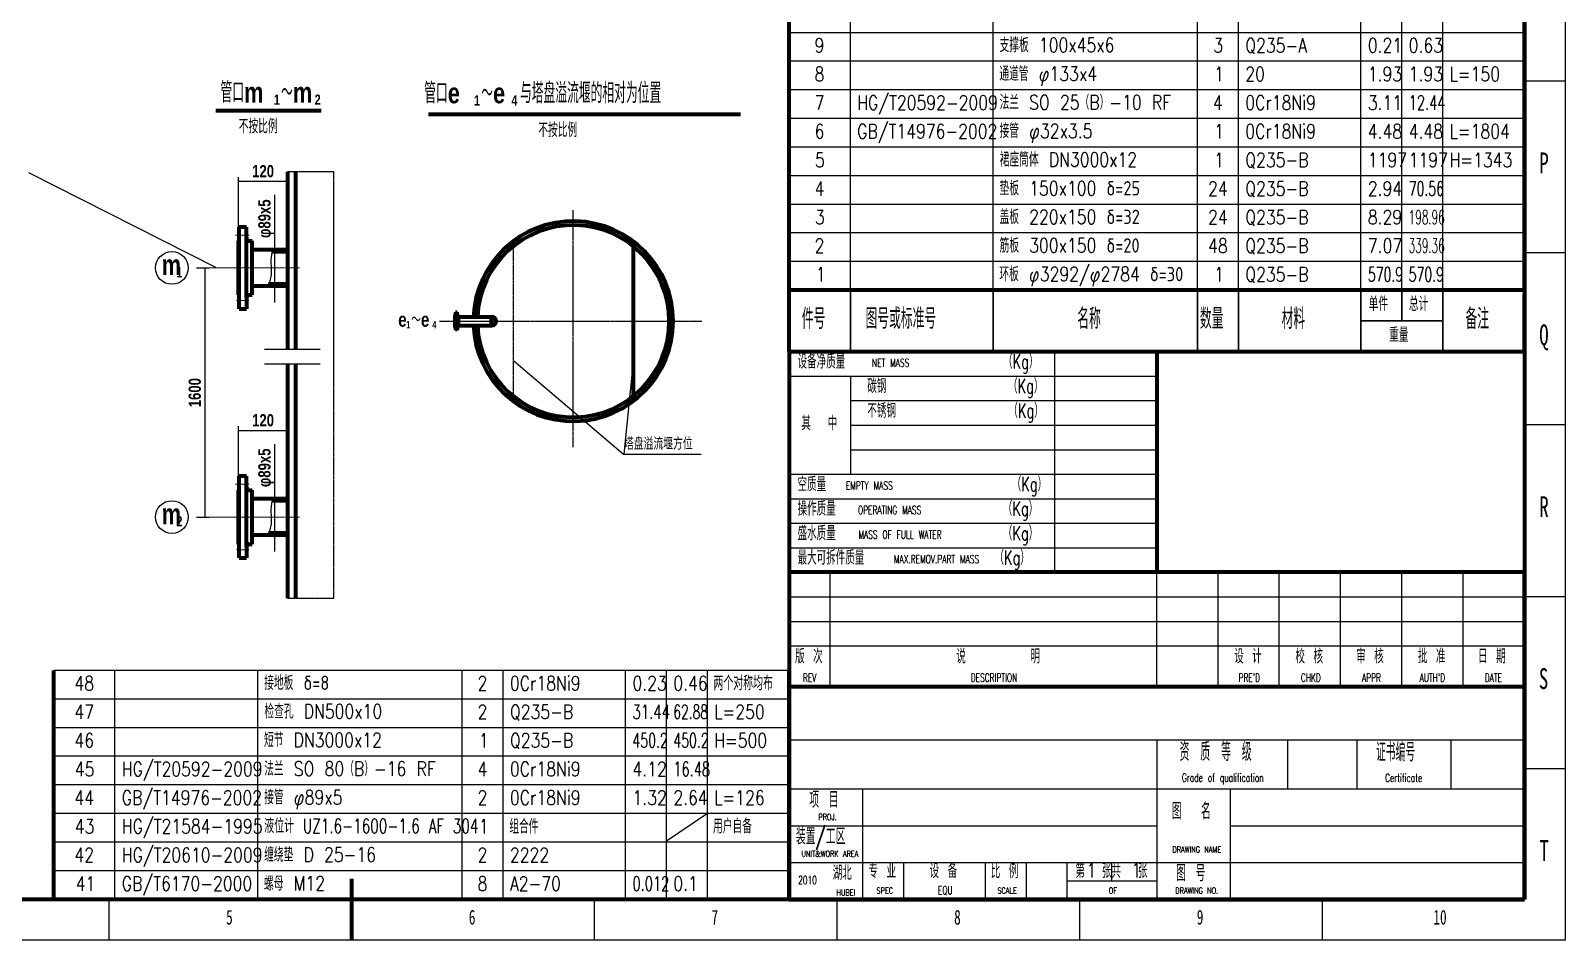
# Model space of a CAD drawing. Header units: millimetres. Extents: x 16 to 23776, y 3 to 33643.
# Drawn here: x 8751 to 23776, y 3 to 8902 of the extents above; entities that cross this region are included whole.
import ezdxf

# ---------------------------------------------------------------- set-up
doc = ezdxf.new("R2010")
doc.units = ezdxf.units.MM
doc.header["$MEASUREMENT"] = 0
for name, pattern in [('EB_DASH', [6, 3, -3]), ('EB_DASHDOT', [39, 30, -3, 3, -3]), ('EB_DASHDOTDOT', [45, 30, -3, 3, -3, 3, -3])]:
    doc.linetypes.add(name, pattern=pattern)
for name, color, linetype, lineweight in [('CAXA0', 7, 'Continuous', 70), ('CAXA1', 1, 'EB_DASHDOT', 25), ('CAXA2', 6, 'EB_DASH', 25), ('CAXA3', 131, 'Continuous', 25), ('CAXA4', 3, 'Continuous', 25), ('CAXA7', 6, 'EB_DASHDOTDOT', 25)]:
    doc.layers.add(name, color=color, linetype=linetype, lineweight=lineweight)
doc.styles.add('TextStyle16', font='txt', dxfattribs={"width": 0.695855, "bigfont": 'gbcbig.shx'})
doc.styles.add('TextStyle17', font='txt', dxfattribs={"width": 0.681739, "bigfont": 'gbcbig.shx'})
doc.styles.add('TextStyle18', font='txt', dxfattribs={"width": 0.76938, "bigfont": 'gbcbig.shx'})
doc.styles.add('TextStyle3', font='txt', dxfattribs={"width": 0.64, "bigfont": 'gbcbig.shx'})
doc.styles.add('TextStyle4', font='txt', dxfattribs={"width": 0.533787, "bigfont": 'gbcbig.shx'})
doc.styles.add('TextStyle5', font='txt', dxfattribs={"width": 0.798981, "bigfont": 'gbcbig.shx'})
doc.styles.add('TextStyle7', font='txt', dxfattribs={"width": 0.6272, "bigfont": 'gbcbig.shx'})
doc.styles.add('TitleStyle', font='txt', dxfattribs={"width": 0.8, "bigfont": 'gbcbig.shx'})
doc.styles.add('UserTxtStyle4', font='SIMFANG.TTF', dxfattribs={"width": 0.667})
doc.styles.add('UserTxtStyle5', font='txt', dxfattribs={"width": 0.667, "bigfont": 'gbcbig.shx'})
doc.styles.add('机械', font='bold.shx', dxfattribs={"width": 0.7, "bigfont": 'gbcbig.shx'})

msp = doc.modelspace()

# ---------------------------------------------------------------- linework, layer by layer
at = {"layer": 'CAXA0', "linetype": 'Continuous', "lineweight": 25}
for p, q in [((23776, 33643), (23776, 3)), ((23376, 8413), (23776, 8413)), ((23376, 6731), (23776, 6731)), ((23376, 5049), (23776, 5049)), ((23376, 3367), (23776, 3367)), ((23376, 1685), (23776, 1685)), ((9520, 3), (9520, 403)), ((11896, 3), (11896, 403)), ((14272, 3), (14272, 403)), ((16648, 3), (16648, 403)), ((19024, 3), (19024, 403)), ((21400, 3), (21400, 403)), ((23776, 3), (16, 3))]:
    msp.add_line(p, q, dxfattribs=at)
at = {"layer": 'CAXA0', "linetype": 'Continuous', "lineweight": 70}
for p, q in [((23376, 33243), (23376, 403)), ((13264, 6017), (13264, 6103)), ((11896, 3), (11896, 603)), ((23376, 403), (1016, 403))]:
    msp.add_line(p, q, dxfattribs=at)
at = {"layer": 'CAXA0'}
for p, q in [((10565, 8122), (11594, 8122)), ((12645, 8086), (15702, 8086)), ((11264, 7522), (11264, 5788)), ((11344, 7522), (11344, 5788)), ((10864, 6981), (10792, 6981)), ((10792, 6181), (10792, 6981)), ((10864, 6869), (10864, 6981)), ((10784, 6845), (10792, 6845)), ((10784, 6317), (10784, 6845)), ((10864, 6293), (10864, 6869)), ((10888, 6845), (10920, 6845)), ((10920, 6317), (10920, 6845)), ((14651, 6793), (14651, 5327)), ((11264, 6759), (10920, 6759)), ((11264, 6739), (11117, 6739)), ((10784, 6317), (10792, 6317)), ((10888, 6317), (10920, 6317)), ((11264, 6403), (10920, 6403)), ((11264, 6423), (11080, 6423)), ((10792, 6181), (10864, 6181)), ((10864, 6293), (10864, 6181)), ((12908, 5997), (12908, 6122)), ((12908, 6122), (12909, 6122)), ((12909, 6148), (12909, 5972)), ((12909, 6148), (12925, 6148)), ((12925, 6127), (12925, 6148)), ((12925, 6127), (12925, 5993)), ((12930, 6122), (12940, 6122)), ((12940, 5997), (12940, 6122)), ((12940, 6103), (13264, 6103)), ((12940, 6017), (13264, 6017)), ((12909, 5997), (12908, 5997)), ((12925, 5993), (12925, 5972)), ((12930, 5997), (12940, 5997)), ((16176, 5763), (23376, 5763)), ((16176, 5763), (16176, 2483)), ((19776, 5763), (19776, 3603)), ((23376, 5763), (23376, 3603)), ((11264, 5642), (11264, 3349)), ((11344, 5642), (11344, 3349)), ((10864, 4544), (10792, 4544)), ((10792, 3744), (10792, 4544)), ((10864, 4432), (10864, 4544)), ((10784, 4408), (10792, 4408)), ((10784, 3880), (10784, 4408)), ((10864, 3856), (10864, 4432)), ((10888, 4408), (10920, 4408)), ((10920, 3880), (10920, 4408)), ((11264, 4322), (10920, 4322)), ((11264, 4302), (11117, 4302)), ((11264, 3966), (10920, 3966)), ((11264, 3986), (11080, 3986)), ((10784, 3880), (10792, 3880)), ((10864, 3856), (10864, 3744)), ((10888, 3880), (10920, 3880)), ((10792, 3744), (10864, 3744)), ((23376, 3603), (16176, 3603)), ((23376, 2483), (23376, 3603)), ((16176, 2483), (16176, 403)), ((23376, 2483), (16176, 2483)), ((23376, 403), (23376, 2483)), ((16176, 403), (23376, 403))]:
    msp.add_line(p, q, dxfattribs=at)
at = {"layer": 'CAXA0', "linetype": 'Continuous', "lineweight": 40}
msp.add_line((12925, 5972), (12909, 5972), dxfattribs=at)
at = {"layer": 'CAXA0'}
for centre, radius, start, end in [((14063, 6060), 978, 182.5304, 177.4696), ((14063, 6060), 940, 182.6346, 177.3654), ((10888, 6869), 24, 180, 270), ((10888, 6293), 24, 90, 180), ((12930, 6127), 4.8, 180, 270), ((13264, 6060), 43.2, 270, 90), ((12930, 5993), 4.8, 90, 180), ((10888, 4432), 24, 180, 270), ((10888, 3856), 24, 90, 180)]:
    msp.add_arc(centre, radius, start, end, dxfattribs=at)
at = {"layer": 'CAXA1', "linetype": 'EB_DASHDOT', "lineweight": 25}
for p, q in [((14063, 4826), (14063, 7146)), ((12752, 6060), (15326, 6060))]:
    msp.add_line(p, q, dxfattribs=at)
at = {"layer": 'CAXA1', "linetype": 'EB_DASHDOT', "lineweight": 13}
for p, q in [((10757, 6901), (10889, 6901)), ((11384, 6581), (10374, 6581)), ((10766, 6261), (10886, 6261)), ((12929, 6132), (12904, 6132)), ((12904, 5988), (12929, 5988)), ((10757, 4464), (10889, 4464)), ((11384, 4144), (10374, 4144)), ((10766, 3824), (10886, 3824))]:
    msp.add_line(p, q, dxfattribs=at)
at = {"layer": 'CAXA2'}
msp.add_line((13476, 6793), (13476, 5327), dxfattribs=at)
at = {"layer": 'CAXA3', "color": 0, "linetype": 'Continuous', "lineweight": 70}
for p, q in [((16176, 8883), (16176, 9163)), ((23376, 8883), (23376, 9163)), ((16176, 8603), (16176, 8883)), ((23376, 8603), (23376, 8883)), ((16176, 8323), (16176, 8603)), ((23376, 8323), (23376, 8603)), ((16176, 8043), (16176, 8323)), ((23376, 8043), (23376, 8323)), ((16176, 7763), (16176, 8043)), ((23376, 7763), (23376, 8043)), ((16176, 7483), (16176, 7763)), ((23376, 7483), (23376, 7763)), ((16176, 7203), (16176, 7483)), ((23376, 7203), (23376, 7483)), ((16176, 6923), (16176, 7203)), ((23376, 6923), (23376, 7203)), ((16176, 6643), (16176, 6923)), ((23376, 6643), (23376, 6923)), ((16176, 6363), (16176, 6643)), ((23376, 6363), (23376, 6643)), ((16176, 5763), (16176, 6363)), ((16776, 6363), (16176, 6363)), ((18176, 6363), (16776, 6363)), ((20176, 6363), (18176, 6363)), ((20576, 6363), (20176, 6363)), ((21776, 6363), (20576, 6363)), ((22176, 6363), (21776, 6363)), ((22576, 6363), (22176, 6363)), ((23376, 6363), (22576, 6363)), ((23376, 6363), (23376, 5763)), ((23376, 5763), (23376, 6323)), ((23376, 6323), (23376, 5763)), ((16176, 5763), (16776, 5763)), ((16776, 5763), (18176, 5763)), ((18176, 5763), (20176, 5763)), ((20176, 5763), (20576, 5763)), ((20576, 5763), (21776, 5763)), ((21776, 5763), (22576, 5763)), ((22576, 5763), (23376, 5763)), ((8976, 2363), (8976, 2643)), ((16176, 2363), (16176, 2643)), ((8976, 2083), (8976, 2363)), ((16176, 2083), (16176, 2363)), ((8976, 1803), (8976, 2083)), ((16176, 1803), (16176, 2083)), ((8976, 1523), (8976, 1803)), ((16176, 1523), (16176, 1803)), ((8976, 1243), (8976, 1523)), ((16176, 1243), (16176, 1523)), ((8976, 963), (8976, 1243)), ((16176, 963), (16176, 1243)), ((8976, 683), (8976, 963)), ((16176, 683), (16176, 963)), ((8976, 403), (8976, 683)), ((16176, 403), (16176, 683))]:
    msp.add_line(p, q, dxfattribs=at)
at = {"layer": 'CAXA3', "color": 0, "linetype": 'Continuous', "lineweight": 25}
for p, q in [((16776, 8883), (16776, 9163)), ((18176, 8883), (18176, 9163)), ((20176, 8883), (20176, 9163)), ((20576, 8883), (20576, 9163)), ((21776, 8883), (21776, 9163)), ((22176, 8883), (22176, 9163)), ((22576, 8883), (22576, 9163)), ((23376, 8883), (16176, 8883)), ((23376, 8883), (16176, 8883)), ((16776, 8603), (16776, 8883)), ((18176, 8603), (18176, 8883)), ((20176, 8603), (20176, 8883)), ((20576, 8603), (20576, 8883)), ((21776, 8603), (21776, 8883)), ((22176, 8603), (22176, 8883)), ((22576, 8603), (22576, 8883)), ((23376, 8603), (16176, 8603)), ((23376, 8603), (16176, 8603)), ((16776, 8323), (16776, 8603)), ((18176, 8323), (18176, 8603)), ((20176, 8323), (20176, 8603)), ((20576, 8323), (20576, 8603)), ((21776, 8323), (21776, 8603)), ((22176, 8323), (22176, 8603)), ((22576, 8323), (22576, 8603)), ((23376, 8323), (16176, 8323)), ((23376, 8323), (16176, 8323)), ((16776, 8043), (16776, 8323)), ((18176, 8043), (18176, 8323)), ((20176, 8043), (20176, 8323)), ((20576, 8043), (20576, 8323)), ((21776, 8043), (21776, 8323)), ((22176, 8043), (22176, 8323)), ((22576, 8043), (22576, 8323)), ((23376, 8043), (16176, 8043)), ((23376, 8043), (16176, 8043)), ((16776, 7763), (16776, 8043)), ((18176, 7763), (18176, 8043)), ((20176, 7763), (20176, 8043)), ((20576, 7763), (20576, 8043)), ((21776, 7763), (21776, 8043)), ((22176, 7763), (22176, 8043)), ((22576, 7763), (22576, 8043)), ((23376, 7763), (16176, 7763)), ((23376, 7763), (16176, 7763)), ((16776, 7483), (16776, 7763)), ((18176, 7483), (18176, 7763)), ((20176, 7483), (20176, 7763)), ((20576, 7483), (20576, 7763)), ((21776, 7483), (21776, 7763)), ((22176, 7483), (22176, 7763)), ((22576, 7483), (22576, 7763)), ((10563, 6585), (8731, 7511)), ((23376, 7483), (16176, 7483)), ((23376, 7483), (16176, 7483)), ((16776, 7203), (16776, 7483)), ((18176, 7203), (18176, 7483)), ((20176, 7203), (20176, 7483)), ((20576, 7203), (20576, 7483)), ((21776, 7203), (21776, 7483)), ((22176, 7203), (22176, 7483)), ((22576, 7203), (22576, 7483)), ((23376, 7203), (16176, 7203)), ((23376, 7203), (16176, 7203)), ((16776, 6923), (16776, 7203)), ((18176, 6923), (18176, 7203)), ((20176, 6923), (20176, 7203)), ((20576, 6923), (20576, 7203)), ((21776, 6923), (21776, 7203)), ((22176, 6923), (22176, 7203)), ((22576, 6923), (22576, 7203)), ((23376, 6923), (16176, 6923)), ((23376, 6923), (16176, 6923)), ((16776, 6643), (16776, 6923)), ((18176, 6643), (18176, 6923)), ((20176, 6643), (20176, 6923)), ((20576, 6643), (20576, 6923)), ((21776, 6643), (21776, 6923)), ((22176, 6643), (22176, 6923)), ((22576, 6643), (22576, 6923)), ((23376, 6643), (16176, 6643)), ((23376, 6643), (16176, 6643)), ((16776, 6363), (16776, 6643)), ((18176, 6363), (18176, 6643)), ((20176, 6363), (20176, 6643)), ((20576, 6363), (20576, 6643)), ((21776, 6363), (21776, 6643)), ((22176, 6363), (22176, 6643)), ((22576, 6363), (22576, 6643)), ((23376, 6363), (16176, 6363)), ((16776, 6363), (16776, 5763)), ((16776, 5763), (16776, 6363)), ((18176, 6363), (18176, 5763)), ((18176, 5763), (18176, 6363)), ((20176, 6363), (20176, 5763)), ((20176, 5763), (20176, 6363)), ((20576, 6363), (20576, 5763)), ((20576, 5763), (20576, 6363)), ((21776, 6363), (21776, 5763)), ((21776, 6063), (21776, 6363)), ((22176, 6363), (22176, 6063)), ((22176, 6063), (22176, 6363)), ((22576, 6363), (22576, 6063)), ((22576, 5763), (22576, 6363)), ((21776, 5763), (21776, 6063)), ((22576, 6063), (21776, 6063)), ((21776, 6063), (22176, 6063)), ((22176, 6063), (22576, 6063)), ((22576, 6063), (22576, 5763)), ((16176, 2643), (8976, 2643)), ((9576, 2363), (9576, 2643)), ((10976, 2363), (10976, 2643)), ((12976, 2363), (12976, 2643)), ((13376, 2363), (13376, 2643)), ((14576, 2363), (14576, 2643)), ((14976, 2363), (14976, 2643)), ((15376, 2363), (15376, 2643)), ((16176, 2363), (8976, 2363)), ((16176, 2363), (8976, 2363)), ((9576, 2083), (9576, 2363)), ((10976, 2083), (10976, 2363)), ((12976, 2083), (12976, 2363)), ((13376, 2083), (13376, 2363)), ((14576, 2083), (14576, 2363)), ((14976, 2083), (14976, 2363)), ((15376, 2083), (15376, 2363)), ((16176, 2083), (8976, 2083)), ((16176, 2083), (8976, 2083)), ((9576, 1803), (9576, 2083)), ((10976, 1803), (10976, 2083)), ((12976, 1803), (12976, 2083)), ((13376, 1803), (13376, 2083)), ((14576, 1803), (14576, 2083)), ((14976, 1803), (14976, 2083)), ((15376, 1803), (15376, 2083)), ((16176, 1803), (8976, 1803)), ((16176, 1803), (8976, 1803)), ((9576, 1523), (9576, 1803)), ((10976, 1523), (10976, 1803)), ((12976, 1523), (12976, 1803)), ((13376, 1523), (13376, 1803)), ((14576, 1523), (14576, 1803)), ((14976, 1523), (14976, 1803)), ((15376, 1523), (15376, 1803)), ((16176, 1523), (8976, 1523)), ((16176, 1523), (8976, 1523)), ((9576, 1243), (9576, 1523)), ((10976, 1243), (10976, 1523)), ((12976, 1243), (12976, 1523)), ((13376, 1243), (13376, 1523)), ((14576, 1243), (14576, 1523)), ((14976, 1243), (14976, 1523)), ((15376, 1243), (15376, 1523)), ((16176, 1243), (8976, 1243)), ((16176, 1243), (8976, 1243)), ((9576, 963), (9576, 1243)), ((10976, 963), (10976, 1243)), ((12976, 963), (12976, 1243)), ((13376, 963), (13376, 1243)), ((14576, 963), (14576, 1243)), ((14976, 963), (14976, 1243)), ((15376, 963), (15376, 1243)), ((16176, 963), (8976, 963)), ((16176, 963), (8976, 963)), ((9576, 683), (9576, 963)), ((10976, 683), (10976, 963)), ((12976, 683), (12976, 963)), ((13376, 683), (13376, 963)), ((14576, 683), (14576, 963)), ((14976, 683), (14976, 963)), ((15376, 683), (15376, 963)), ((16176, 683), (8976, 683)), ((16176, 683), (8976, 683)), ((9576, 403), (9576, 683)), ((10976, 403), (10976, 683)), ((12976, 403), (12976, 683)), ((13376, 403), (13376, 683)), ((14576, 403), (14576, 683)), ((14976, 403), (14976, 683)), ((15376, 403), (15376, 683)), ((16176, 403), (8976, 403))]:
    msp.add_line(p, q, dxfattribs=at)
at = {"layer": 'CAXA3'}
for p, q in [((11041, 5788), (11584, 5788)), ((18776, 5763), (18776, 3603)), ((11041, 5642), (11584, 5642)), ((16176, 5523), (19776, 5523)), ((16776, 5523), (16776, 4563)), ((16776, 5283), (19776, 5283)), ((16776, 5043), (19776, 5043)), ((16776, 4803), (19776, 4803)), ((16176, 4563), (19776, 4563)), ((16176, 4323), (19776, 4323)), ((16176, 4083), (19776, 4083)), ((16176, 3843), (19776, 3843)), ((16576, 3603), (16576, 2483)), ((19776, 2483), (19776, 3603)), ((20376, 2483), (20376, 3603)), ((20976, 2483), (20976, 3603)), ((21576, 2483), (21576, 3603)), ((22176, 2483), (22176, 3603)), ((22776, 2483), (22776, 3603)), ((16176, 3363), (23376, 3363)), ((16176, 3123), (23376, 3123)), ((16176, 2883), (23376, 2883)), ((15376, 1243), (14975, 972))]:
    msp.add_line(p, q, dxfattribs=at)
at = {"layer": 'CAXA3', "linetype": 'Continuous', "lineweight": 25}
for p, q in [((16176, 1963), (23376, 1963)), ((19776, 1963), (19776, 403)), ((21056, 1963), (21056, 1483)), ((21736, 1963), (21736, 1483)), ((22656, 1963), (22656, 1483)), ((16176, 1483), (23376, 1483)), ((16896, 1483), (16896, 403)), ((20496, 1483), (20496, 403)), ((16176, 1123), (19776, 1123)), ((20496, 1123), (23376, 1123)), ((16176, 763), (23376, 763)), ((17296, 763), (17296, 403)), ((18096, 763), (18096, 403)), ((18496, 763), (18496, 403)), ((18896, 763), (18896, 403)), ((19336, 583), (19336, 763)), ((18896, 583), (19776, 583))]:
    msp.add_line(p, q, dxfattribs=at)
at = {"layer": 'CAXA3'}
for centre in [(10133, 6581), (10133, 4144)]:
    msp.add_circle(centre, 160, dxfattribs=at)
for points in [[(11070, 6403), (11089, 6437), (11120, 6521), (11098, 6643), (11113, 6726), (11123, 6759)], [(11070, 3966), (11089, 4001), (11120, 4084), (11098, 4207), (11113, 4289), (11123, 4322)]]:
    msp.add_open_spline(points, degree=3, knots=[0, 0, 0, 0, 115.322095, 260.917738, 364.406592, 364.406592, 364.406592, 364.406592], dxfattribs=at)
at = {"layer": 'CAXA4', "linetype": 'Continuous', "lineweight": 25}
for p, q in [((10784, 6845), (10784, 7469)), ((10784, 7429), (11264, 7429)), ((11264, 5788), (11264, 7469)), ((10374, 6581), (10495, 6581)), ((10455, 6581), (10455, 4144)), ((10784, 4408), (10784, 5032)), ((10784, 4992), (11264, 4992)), ((11264, 3349), (11264, 5032)), ((10374, 4144), (10495, 4144))]:
    msp.add_line(p, q, dxfattribs=at)
at = {"layer": 'CAXA4', "color": 3, "linetype": 'Continuous', "lineweight": 25}
for p, q in [((11139, 7295), (11139, 6243)), ((11264, 6759), (11099, 6759)), ((11264, 6403), (11099, 6403)), ((11139, 4858), (11139, 3806)), ((11264, 4322), (11099, 4322)), ((11264, 3966), (11099, 3966))]:
    msp.add_line(p, q, dxfattribs=at)
at = {"layer": 'CAXA4', "color": 0, "linetype": 'Continuous', "lineweight": 25}
for p, q in [((13482, 5672), (14556, 4760)), ((14556, 4760), (15315, 4760))]:
    msp.add_line(p, q, dxfattribs=at)
at = {"layer": 'CAXA4'}
msp.add_line((14651, 5661), (14559, 4760), dxfattribs=at)
at = {"layer": 'CAXA7'}
for p, q in [((11719, 7522), (11264, 7522)), ((11719, 3349), (11719, 7522)), ((11264, 3349), (11719, 3349))]:
    msp.add_line(p, q, dxfattribs=at)

# ---------------------------------------------------------------- texts
at = {"layer": 'CAXA0', "style": 'UserTxtStyle4', "width": 0.667}
for s, height, p in [('P', 204, (23522, 7507)), ('Q', 204, (23521, 5825)), ('R', 204, (23522, 4143)), ('S', 204, (23517, 2461)), ('T', 204, (23522, 779)), ('5', 144, (10664, 157)), ('6', 144, (13040, 157)), ('7', 144, (15416, 157)), ('8', 144, (17792, 157)), ('9', 144, (20168, 157)), ('10', 144, (22484, 157))]:
    msp.add_text(s, height=height, dxfattribs=at).set_placement(p)
at = {"layer": 'CAXA0', "color": 0, "style": 'TitleStyle', "width": 0.8}
for p in [(19088, 618), (19528, 618)]:
    msp.add_text('1', height=140, dxfattribs=at).set_placement(p)
at = {"layer": 'CAXA3', "color": 0}
for s, height, style, width, p in [('9', 140, 'TitleStyle', 0.8, (16426, 8688)), ('支撑板 100x45x6', 140, 'TitleStyle', 0.8, (18237, 8692)), ('3', 140, 'TitleStyle', 0.8, (20330, 8688)), ('Q235-A', 140, 'TitleStyle', 0.8, (20643, 8688)), ('0.21', 140, 'TitleStyle', 0.8, (21843, 8688)), ('0.63', 140, 'TitleStyle', 0.8, (22243, 8688)), ('通道管 φ133x4', 140, 'TitleStyle', 0.8, (18235, 8411)), ('8', 140, 'TitleStyle', 0.8, (16426, 8408)), ('1', 140, 'TitleStyle', 0.8, (20338, 8408)), ('20', 140, 'TitleStyle', 0.8, (20643, 8408)), ('1.93', 140, 'TitleStyle', 0.8, (21843, 8408)), ('1.93', 140, 'TitleStyle', 0.8, (22243, 8408)), ('L=150', 140, 'TitleStyle', 0.8, (22643, 8408)), ('7', 140, 'TitleStyle', 0.8, (16426, 8128)), ('HG/T20592-2009', 140, 'TitleStyle', 0.8, (16843, 8128)), ('法兰 SO 25（B）-10 RF', 140, 'TitleStyle', 0.8, (18237, 8131)), ('4', 140, 'TitleStyle', 0.8, (20326, 8128)), ('0Cr18Ni9', 140, 'TitleStyle', 0.8, (20643, 8128)), ('3.11', 140, 'TitleStyle', 0.8, (21843, 8128)), ('12.44', 140, 'UserTxtStyle5', 0.667, (22243, 8128)), ('6', 140, 'TitleStyle', 0.8, (16426, 7848)), ('GB/T14976-2002', 140, 'TitleStyle', 0.8, (16843, 7848)), ('接管 φ32x3.5', 140, 'TitleStyle', 0.8, (18237, 7852)), ('1', 140, 'TitleStyle', 0.8, (20338, 7848)), ('0Cr18Ni9', 140, 'TitleStyle', 0.8, (20643, 7848)), ('4.48', 140, 'TitleStyle', 0.8, (21843, 7848)), ('4.48', 140, 'TitleStyle', 0.8, (22243, 7848)), ('L=1804', 140, 'TitleStyle', 0.8, (22643, 7848)), ('5', 140, 'TitleStyle', 0.8, (16430, 7568)), ('裙座筒体 DN3000x12', 140, 'TitleStyle', 0.8, (18239, 7572)), ('1', 140, 'TitleStyle', 0.8, (20338, 7568)), ('Q235-B', 140, 'TitleStyle', 0.8, (20643, 7568)), ('1197', 140, 'TextStyle5', 0.798981, (21843, 7568)), ('1197', 140, 'TextStyle5', 0.798981, (22243, 7568)), ('H=1343', 140, 'TitleStyle', 0.8, (22643, 7568)), ('4', 140, 'TitleStyle', 0.8, (16426, 7288)), ('垫板 150x100 δ=25', 140, 'TitleStyle', 0.8, (18237, 7291)), ('24', 140, 'TitleStyle', 0.8, (20279, 7288)), ('Q235-B', 140, 'TitleStyle', 0.8, (20643, 7288)), ('2.94', 140, 'TitleStyle', 0.8, (21843, 7288)), ('70.56', 140, 'TextStyle3', 0.64, (22243, 7288)), ('3', 140, 'TitleStyle', 0.8, (16430, 7008)), ('盖板 220x150 δ=32', 140, 'TitleStyle', 0.8, (18237, 7011)), ('24', 140, 'TitleStyle', 0.8, (20279, 7008)), ('Q235-B', 140, 'TitleStyle', 0.8, (20643, 7008)), ('8.29', 140, 'TitleStyle', 0.8, (21843, 7008)), ('198.96', 140, 'TextStyle4', 0.533787, (22243, 7008)), ('2', 140, 'TitleStyle', 0.8, (16426, 6728)), ('筋板 300x150 δ=20', 140, 'TitleStyle', 0.8, (18237, 6731)), ('48', 140, 'TitleStyle', 0.8, (20279, 6728)), ('Q235-B', 140, 'TitleStyle', 0.8, (20643, 6728)), ('7.07', 140, 'TitleStyle', 0.8, (21843, 6728)), ('339.36', 140, 'TextStyle4', 0.533787, (22243, 6728)), ('环板 φ3292/φ2784 δ=30', 140, 'TitleStyle', 0.8, (18235, 6451)), ('1', 140, 'TitleStyle', 0.8, (16438, 6448)), ('1', 140, 'TitleStyle', 0.8, (20338, 6448)), ('Q235-B', 140, 'TitleStyle', 0.8, (20643, 6448)), ('570.9', 140, 'TextStyle3', 0.64, (21843, 6448)), ('570.9', 140, 'TextStyle3', 0.64, (22243, 6448)), ('单件', 140, 'TitleStyle', 0.8, (21851, 6159)), ('总计', 140, 'TitleStyle', 0.8, (22245, 6159)), ('件号', 200, 'TitleStyle', 0.8, (16301, 5984)), ('图号或标准号', 200, 'TitleStyle', 0.8, (16925, 5986)), ('名称', 200, 'TitleStyle', 0.8, (18998, 5985)), ('数量', 200, 'TitleStyle', 0.8, (20199, 5985)), ('材料', 200, 'TitleStyle', 0.8, (20998, 5984)), ('备注', 200, 'TitleStyle', 0.8, (22799, 5984)), ('重量', 140, 'TitleStyle', 0.8, (22051, 5857)), ('48', 140, 'TitleStyle', 0.8, (9179, 2448)), ('接地板 δ=8', 140, 'TitleStyle', 0.8, (11037, 2452)), ('2', 140, 'TitleStyle', 0.8, (13126, 2448)), ('0Cr18Ni9', 140, 'TitleStyle', 0.8, (13443, 2448)), ('0.23', 140, 'TitleStyle', 0.8, (14643, 2448)), ('0.46', 140, 'TitleStyle', 0.8, (15043, 2448)), ('两个对称均布', 140, 'TextStyle18', 0.76938, (15436, 2449)), ('47', 140, 'TitleStyle', 0.8, (9179, 2168)), ('检查孔 DN500x10', 140, 'TitleStyle', 0.8, (11039, 2172)), ('2', 140, 'TitleStyle', 0.8, (13126, 2168)), ('Q235-B', 140, 'TitleStyle', 0.8, (13443, 2168)), ('31.44', 140, 'TextStyle17', 0.681739, (14643, 2168)), ('62.88', 140, 'TextStyle7', 0.6272, (15043, 2168)), ('L=250', 140, 'TitleStyle', 0.8, (15443, 2168)), ('46', 140, 'TitleStyle', 0.8, (9179, 1888)), ('短节 DN3000x12', 140, 'TitleStyle', 0.8, (11035, 1892)), ('1', 140, 'TitleStyle', 0.8, (13138, 1888)), ('Q235-B', 140, 'TitleStyle', 0.8, (13443, 1888)), ('450.2', 140, 'TextStyle3', 0.64, (14643, 1888)), ('450.2', 140, 'TextStyle3', 0.64, (15043, 1888)), ('H=500', 140, 'TitleStyle', 0.8, (15443, 1888)), ('45', 140, 'TitleStyle', 0.8, (9183, 1608)), ('HG/T20592-2009', 140, 'TitleStyle', 0.8, (9643, 1608)), ('法兰 SO 80（B）-16 RF', 140, 'TitleStyle', 0.8, (11037, 1611)), ('4', 140, 'TitleStyle', 0.8, (13126, 1608)), ('0Cr18Ni9', 140, 'TitleStyle', 0.8, (13443, 1608)), ('4.12', 140, 'TitleStyle', 0.8, (14643, 1608)), ('16.48', 140, 'UserTxtStyle5', 0.667, (15043, 1608)), ('44', 140, 'TitleStyle', 0.8, (9179, 1328)), ('GB/T14976-2002', 140, 'TitleStyle', 0.8, (9643, 1328)), ('接管 φ89x5', 140, 'TitleStyle', 0.8, (11037, 1332)), ('2', 140, 'TitleStyle', 0.8, (13126, 1328)), ('0Cr18Ni9', 140, 'TitleStyle', 0.8, (13443, 1328)), ('1.32', 140, 'TitleStyle', 0.8, (14643, 1328)), ('2.64', 140, 'TitleStyle', 0.8, (15043, 1328)), ('L=126', 140, 'TitleStyle', 0.8, (15443, 1328)), ('HG/T21584-1995', 140, 'TitleStyle', 0.8, (9643, 1048)), ('液位计 UZ1.6-1600-1.6 AF 304', 140, 'TextStyle16', 0.695855, (11037, 1052)), ('组合件', 140, 'TitleStyle', 0.8, (13437, 1047)), ('用户自备', 140, 'TitleStyle', 0.8, (15432, 1049)), ('43', 140, 'TitleStyle', 0.8, (9183, 1048)), ('1', 140, 'TitleStyle', 0.8, (13138, 1048)), ('42', 140, 'TitleStyle', 0.8, (9179, 768)), ('HG/T20610-2009', 140, 'TitleStyle', 0.8, (9643, 768)), ('缠绕垫 D 25-16', 140, 'TitleStyle', 0.8, (11037, 771)), ('2', 140, 'TitleStyle', 0.8, (13126, 768)), ('2222', 140, 'TitleStyle', 0.8, (13443, 768)), ('41', 140, 'TitleStyle', 0.8, (9191, 488)), ('GB/T6170-2000', 140, 'TitleStyle', 0.8, (9643, 488)), ('螺母 M12', 140, 'TitleStyle', 0.8, (11035, 489)), ('8', 140, 'TitleStyle', 0.8, (13126, 488)), ('A2-70', 140, 'TitleStyle', 0.8, (13443, 488)), ('0.012', 140, 'UserTxtStyle5', 0.667, (14643, 488)), ('0.1', 140, 'TitleStyle', 0.8, (15043, 488))]:
    msp.add_text(s, height=height, dxfattribs=dict(at, style=style, width=width)).set_placement(p)
at = {"layer": 'CAXA4'}
for s, height, style, width, p in [('管口m', 200, '机械', 0.8, (10609, 8199)), ('与塔盘溢流堰的相对为位置', 200, '机械', 0.8, (13542, 8192)), ('1', 100, '机械', 0.8, (11131, 8178)), ('～m', 200, '机械', 0.8, (11202, 8199)), ('2', 100, '机械', 0.8, (11531, 8178)), ('管口e', 200, '机械', 0.8, (12604, 8192)), ('1', 100, '机械', 0.8, (13091, 8170)), ('～e', 200, '机械', 0.8, (13162, 8192)), ('4', 100, '机械', 0.8, (13457, 8170)), ('不按比例', 140, '机械', 0.8, (10788, 7897)), ('不按比例', 140, '机械', 0.8, (13721, 7861)), ('120', 120, '机械', 0.8, (10919, 7468)), ('m', 200, '机械', 0.8, (10033, 6511)), ('1', 100, '机械', 0.8, (10177, 6489)), ('e', 140, '机械', 0.8, (12349, 6006)), ('1', 70, '机械', 0.8, (12426, 5991)), ('～e', 140, '机械', 0.8, (12476, 6006)), ('4', 70, '机械', 0.8, (12682, 5991)), (' 设备净质量                 （Kg）', 140, 'UserTxtStyle5', 0.667, (16176, 5596)), ('NET MASS', 80, 'UserTxtStyle5', 0.667, (16988, 5612)), ('  碳钢             （Kg）', 140, 'UserTxtStyle5', 0.667, (16776, 5356)), ('  不锈钢            （Kg）', 140, 'UserTxtStyle5', 0.667, (16776, 5115)), ('120', 120, '机械', 0.8, (10919, 5031)), ('其  中', 140, 'UserTxtStyle5', 0.667, (16296, 4992)), (' 空质量                    （Kg）', 140, 'UserTxtStyle5', 0.667, (16176, 4396)), ('EMPTY MASS', 80, 'UserTxtStyle5', 0.667, (16732, 4412)), ('m', 200, '机械', 0.8, (10033, 4074)), (' 操作质量                  （Kg）', 140, 'UserTxtStyle5', 0.667, (16176, 4157)), ('OPERATING MASS', 80, 'UserTxtStyle5', 0.667, (16851, 4172)), ('2', 100, '机械', 0.8, (10177, 4052)), (' 盛水质量                  （Kg）', 140, 'UserTxtStyle5', 0.667, (16176, 3916)), ('MASS OF FULL WATER', 80, 'UserTxtStyle5', 0.667, (16855, 3932)), (' 最大可拆件质量              （Kg）', 140, 'UserTxtStyle5', 0.667, (16176, 3677)), ('MAX.REMOV.PART MASS', 80, 'UserTxtStyle5', 0.667, (17203, 3692)), ('版 次', 140, 'UserTxtStyle5', 0.667, (16235, 2712)), ('说       明', 140, 'UserTxtStyle5', 0.667, (17813, 2711)), ('设 计', 140, 'UserTxtStyle5', 0.667, (20534, 2712)), ('校 核', 140, 'UserTxtStyle5', 0.667, (21134, 2711)), ('审 核', 140, 'UserTxtStyle5', 0.667, (21729, 2712)), ('批 准', 140, 'UserTxtStyle5', 0.667, (22333, 2713)), ('日 期', 140, 'UserTxtStyle5', 0.667, (22922, 2712)), ('REV', 80, 'UserTxtStyle5', 0.667, (16311, 2532)), ('DESCRIPTION', 80, 'UserTxtStyle5', 0.667, (17955, 2532)), ("PRE'D", 80, 'UserTxtStyle5', 0.667, (20577, 2532)), ('CHKD', 80, 'UserTxtStyle5', 0.667, (21188, 2532)), ('APPR', 80, 'UserTxtStyle5', 0.667, (21786, 2532)), ("AUTH'D", 80, 'UserTxtStyle5', 0.667, (22350, 2532)), ('DATE', 80, 'UserTxtStyle5', 0.667, (22988, 2532)), ('资 质 等 级', 180, 'UserTxtStyle5', 0.667, (20000, 1757)), ('证书编号', 180, 'UserTxtStyle5', 0.667, (21923, 1753)), ('Grade of qualification', 80, 'UserTxtStyle5', 0.667, (20022, 1554)), ('Certificate', 80, 'UserTxtStyle5', 0.667, (22012, 1552)), ('项 目', 160, 'UserTxtStyle5', 0.667, (16374, 1298)), ('图  名', 160, 'UserTxtStyle5', 0.667, (19923, 1187)), ('PROJ.', 60, 'UserTxtStyle5', 0.667, (16463, 1179)), ('装置/工区', 160, 'UserTxtStyle5', 0.667, (16243, 940)), ('DRAWING NAME', 60, 'UserTxtStyle5', 0.667, (19930, 861)), ('UNIT&WORK AREA', 60, 'UserTxtStyle5', 0.667, (16297, 819)), ('专 业', 140, 'UserTxtStyle5', 0.667, (16954, 611)), ('设 备', 140, 'UserTxtStyle5', 0.667, (17552, 612)), ('比 例', 140, 'UserTxtStyle5', 0.667, (18151, 609)), ('第  张共  张', 140, 'UserTxtStyle5', 0.667, (18979, 612)), ('2010', 80, 'UserTxtStyle5', 0.667, (16266, 552)), ('湖北', 140, 'UserTxtStyle5', 0.667, (16603, 593)), ('图 号', 160, 'UserTxtStyle5', 0.667, (19965, 580)), ('HUBEI', 60, 'UserTxtStyle5', 0.667, (16640, 440)), ('SPEC', 60, 'UserTxtStyle5', 0.667, (17032, 459)), ('EQU', 80, 'UserTxtStyle5', 0.667, (17633, 452)), ('SCALE', 60, 'UserTxtStyle5', 0.667, (18216, 459)), ('OF', 60, 'UserTxtStyle5', 0.667, (19306, 459)), ('DRAWING NO.', 60, 'UserTxtStyle5', 0.667, (19958, 459))]:
    msp.add_text(s, height=height, dxfattribs=dict(at, style=style, width=width)).set_placement(p)
at = {"layer": 'CAXA4', "color": 3, "style": '机械', "width": 0.8}
for p in [(11099, 6874), (11099, 4437)]:
    msp.add_text('φ89x5', height=120, rotation=90, dxfattribs=at).set_placement(p)
at = {"layer": 'CAXA4', "style": '机械', "width": 0.8}
msp.add_text('1600', height=120, rotation=90, dxfattribs=at).set_placement((10417, 5218))
at = {"layer": 'CAXA4', "color": 0, "style": '机械', "width": 0.8}
msp.add_text('塔盘溢流堰方位', height=120, dxfattribs=at).set_placement((14560, 4802))

doc.saveas('drawing.dxf')
